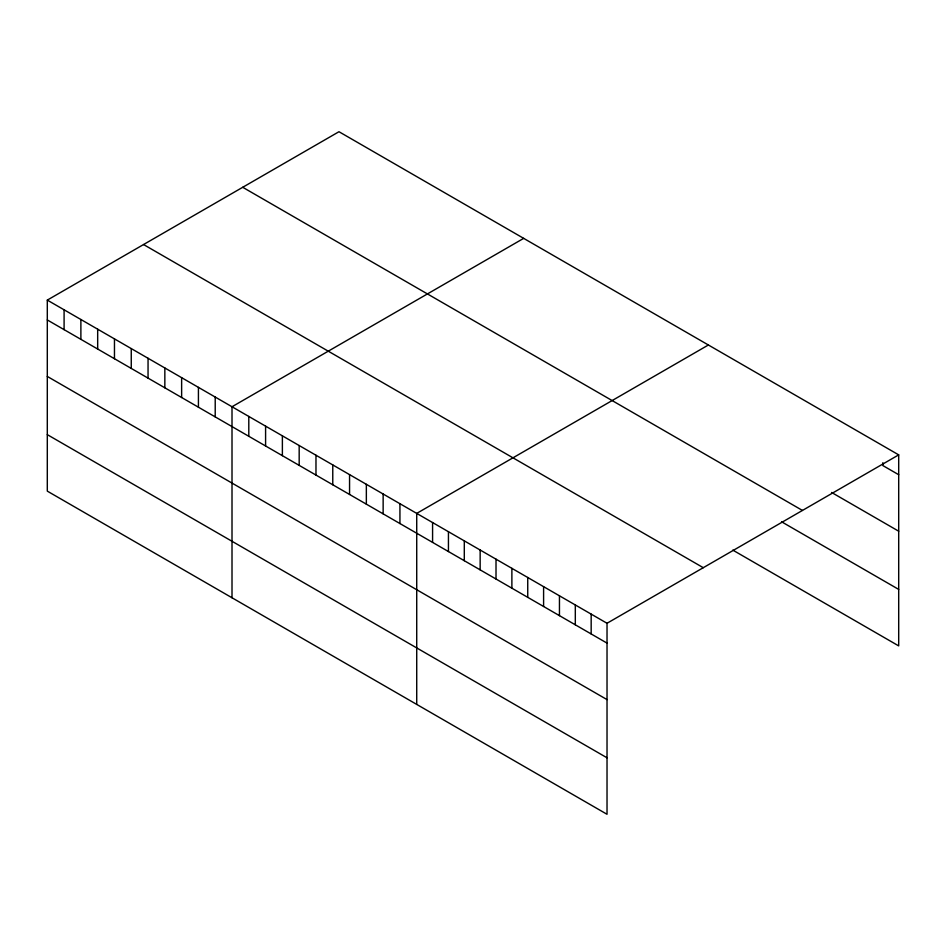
<?xml version="1.0" encoding="UTF-8"?>
<svg xmlns="http://www.w3.org/2000/svg" width="946" height="946" viewBox="0 0 946 946"><rect width="100%" height="100%" fill="white"/><g stroke="black" fill="none" stroke-linecap="round" stroke-linejoin="round"><path stroke-width="1.42" d="M47.3 300.107L607.025 623.272L607.025 814.281L47.3 491.128L47.3 300.107L338.975 131.719L898.7 454.872L898.7 645.893L732.795 550.099M523.682 238.357L232.007 406.756L232.007 597.766M708.388 344.994L416.725 513.394L416.725 704.415M607.025 623.272L898.7 454.872M898.7 474.715L882.843 465.562L882.843 462.724M831.605 492.464L898.7 531.203M242.72 187.284L802.445 510.438M781.585 521.79L898.7 589.405M143.556 244.541L703.28 567.695M47.3 319.949L607.025 643.114M47.3 376.437L607.025 699.602M47.3 434.64L607.025 757.793M591.167 614.108L591.167 633.95M575.31 604.955L575.31 624.798M559.453 595.803L559.453 615.645M543.595 586.638L543.595 606.481M527.738 577.486L527.738 597.328M511.881 568.333L511.881 588.176M496.011 559.169L496.011 579.011M480.154 550.016L480.154 569.859M464.297 540.864L464.297 560.706M448.439 531.711L448.439 551.553M432.582 522.547L432.582 542.389M399.933 503.698L399.933 523.54M383.142 494.001L383.142 513.844M366.35 484.305L366.35 504.147M349.559 474.62L349.559 494.462M332.767 464.924L332.767 484.766M315.976 455.227L315.976 475.069M299.173 445.531L299.173 465.373M282.381 435.834L282.381 455.676M265.59 426.138L265.59 445.98M248.798 416.441L248.798 436.283M215.215 397.06L215.215 416.902M198.424 387.363L198.424 407.206M181.632 377.667L181.632 397.509M164.841 367.97L164.841 387.813M148.049 358.274L148.049 378.116M131.258 348.589L131.258 368.42M114.466 338.893L114.466 358.735M97.675 329.196L97.675 349.039M80.883 319.5L80.883 339.342M64.092 309.803L64.092 329.646"/></g></svg>
